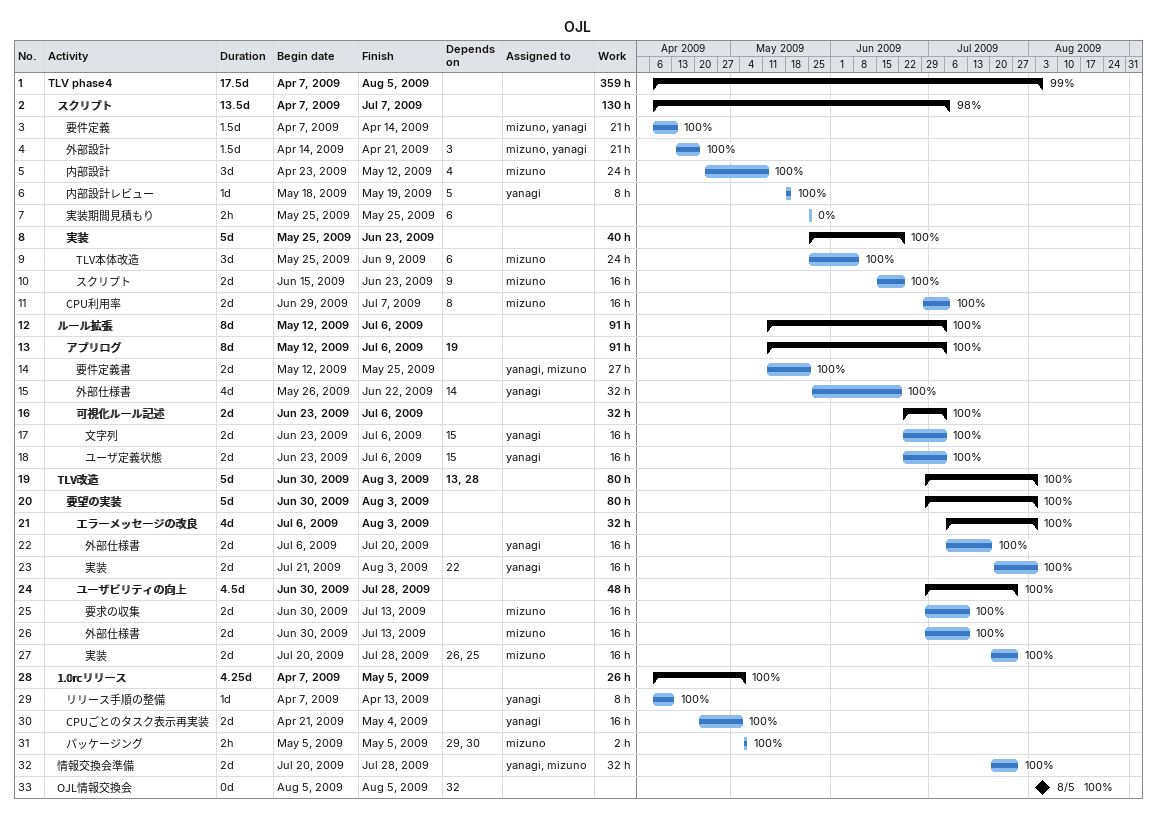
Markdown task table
OJL

| ID | Level | Task | Duration | Start | Finish | Predecessors | Resources | % complete | Work (h) |
|---|---|---|---|---|---|---|---|---|---|
| 1 | 1 | **TLV phase4** | 17.5d | 2009-04-07 | 2009-08-05 |  |  | 99 | 359 |
| 2 | 2 | **スクリプト** | 13.5d | 2009-04-07 | 2009-07-07 |  |  | 98 | 130 |
| 3 | 3 | 要件定義 | 1.5d | 2009-04-07 | 2009-04-14 |  | mizuno, yanagi | 100 | 21 |
| 4 | 3 | 外部設計 | 1.5d | 2009-04-14 | 2009-04-21 | 3 | mizuno, yanagi | 100 | 21 |
| 5 | 3 | 内部設計 | 3d | 2009-04-23 | 2009-05-12 | 4 | mizuno | 100 | 24 |
| 6 | 3 | 内部設計レビュー | 1d | 2009-05-18 | 2009-05-19 | 5 | yanagi | 100 | 8 |
| 7 | 3 | 実装期間見積もり | 2h | 2009-05-25 | 2009-05-25 | 6 |  | 0 |  |
| 8 | 3 | **実装** | 5d | 2009-05-25 | 2009-06-23 |  |  | 100 | 40 |
| 9 | 4 | TLV本体改造 | 3d | 2009-05-25 | 2009-06-09 | 6 | mizuno | 100 | 24 |
| 10 | 4 | スクリプト | 2d | 2009-06-15 | 2009-06-23 | 9 | mizuno | 100 | 16 |
| 11 | 3 | CPU利用率 | 2d | 2009-06-29 | 2009-07-07 | 8 | mizuno | 100 | 16 |
| 12 | 2 | **ルール拡張** | 8d | 2009-05-12 | 2009-07-06 |  |  | 100 | 91 |
| 13 | 3 | **アプリログ** | 8d | 2009-05-12 | 2009-07-06 | 19 |  | 100 | 91 |
| 14 | 4 | 要件定義書 | 2d | 2009-05-12 | 2009-05-25 |  | yanagi, mizuno | 100 | 27 |
| 15 | 4 | 外部仕様書 | 4d | 2009-05-26 | 2009-06-22 | 14 | yanagi | 100 | 32 |
| 16 | 4 | **可視化ルール記述** | 2d | 2009-06-23 | 2009-07-06 |  |  | 100 | 32 |
| 17 | 5 | 文字列 | 2d | 2009-06-23 | 2009-07-06 | 15 | yanagi | 100 | 16 |
| 18 | 5 | ユーザ定義状態 | 2d | 2009-06-23 | 2009-07-06 | 15 | yanagi | 100 | 16 |
| 19 | 2 | **TLV改造** | 5d | 2009-06-30 | 2009-08-03 | 13, 28 |  | 100 | 80 |
| 20 | 3 | **要望の実装** | 5d | 2009-06-30 | 2009-08-03 |  |  | 100 | 80 |
| 21 | 4 | **エラーメッセージの改良** | 4d | 2009-07-06 | 2009-08-03 |  |  | 100 | 32 |
| 22 | 5 | 外部仕様書 | 2d | 2009-07-06 | 2009-07-20 |  | yanagi | 100 | 16 |
| 23 | 5 | 実装 | 2d | 2009-07-21 | 2009-08-03 | 22 | yanagi | 100 | 16 |
| 24 | 4 | **ユーザビリティの向上** | 4.5d | 2009-06-30 | 2009-07-28 |  |  | 100 | 48 |
| 25 | 5 | 要求の収集 | 2d | 2009-06-30 | 2009-07-13 |  | mizuno | 100 | 16 |
| 26 | 5 | 外部仕様書 | 2d | 2009-06-30 | 2009-07-13 |  | mizuno | 100 | 16 |
| 27 | 5 | 実装 | 2d | 2009-07-20 | 2009-07-28 | 26, 25 | mizuno | 100 | 16 |
| 28 | 2 | **1.0rcリリース** | 4.25d | 2009-04-07 | 2009-05-05 |  |  | 100 | 26 |
| 29 | 3 | リリース手順の整備 | 1d | 2009-04-07 | 2009-04-13 |  | yanagi | 100 | 8 |
| 30 | 3 | CPUごとのタスク表示再実装 | 2d | 2009-04-21 | 2009-05-04 |  | yanagi | 100 | 16 |
| 31 | 3 | パッケージング | 2h | 2009-05-05 | 2009-05-05 | 29, 30 | mizuno | 100 | 2 |
| 32 | 2 | 情報交換会準備 | 2d | 2009-07-20 | 2009-07-28 |  | yanagi, mizuno | 100 | 32 |
| 33 | 2 | OJL情報交換会 | 0d | 2009-08-05 | 2009-08-05 | 32 |  | 100 |  |
